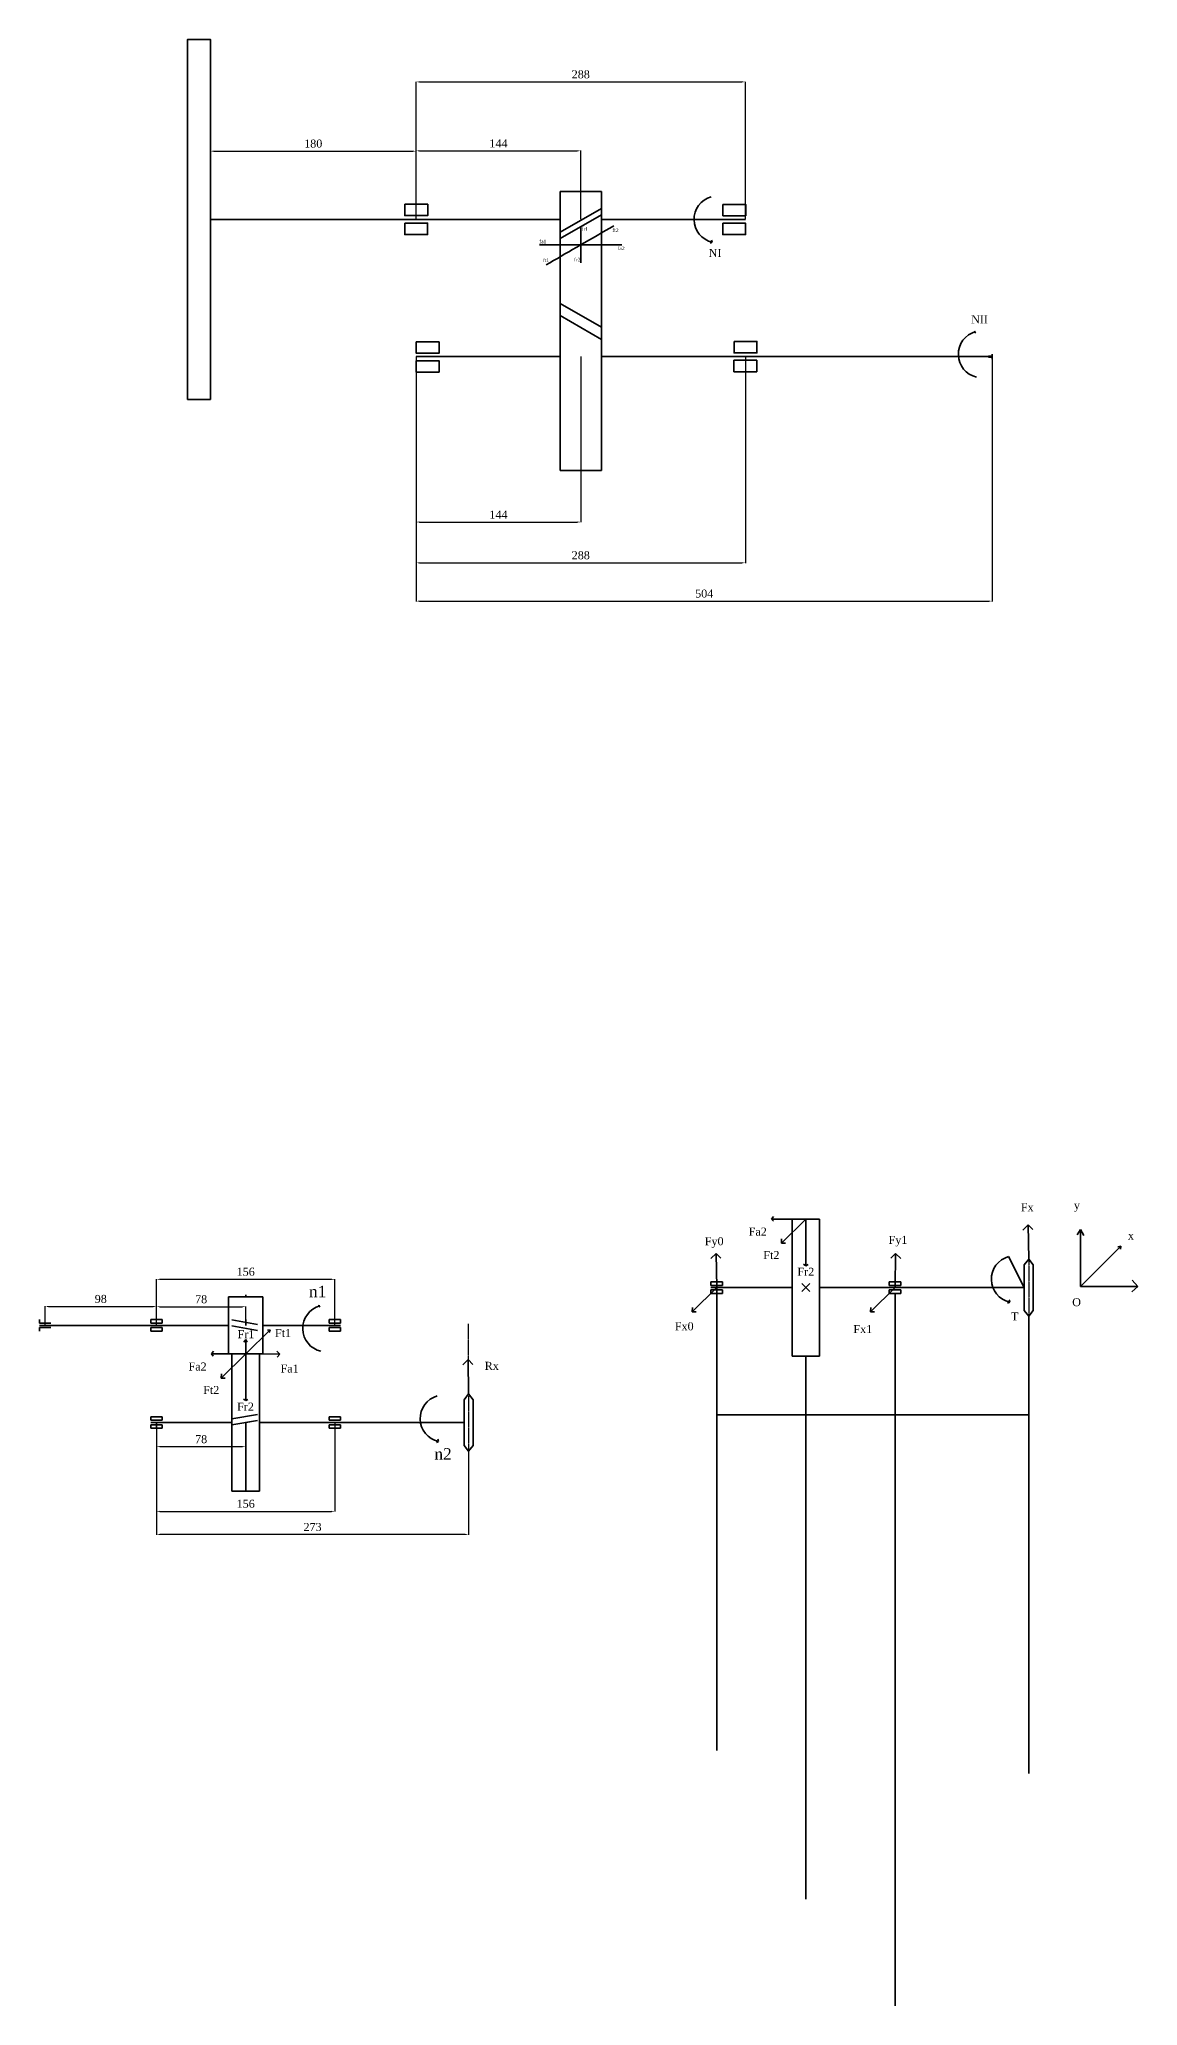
# Model space of a CAD drawing. Header units: inches. Extents: x 27 to 6622, y 41 to 2659.
# Drawn here: x 2323 to 3284, y 810 to 2530 of the extents above; entities that cross this region are included whole.
import ezdxf

# ---------------------------------------------------------------- set-up
doc = ezdxf.new("R2010")
doc.units = ezdxf.units.IN
doc.header["$MEASUREMENT"] = 0
doc.linetypes.add('CENTER', pattern=[2, 1.25, -0.25, 0.25, -0.25])
doc.layers.get('0').update_dxf_attribs({"lineweight": 35})
doc.layers.get('Defpoints').update_dxf_attribs({"color": 10})
doc.layers.add('Layer3', color=50, linetype='CENTER')
doc.styles.get("Standard").update_dxf_attribs({"font": 'times.ttf', "height": 7})
doc.dimstyles.get("Standard").update_dxf_attribs({"dimtxt": 5, "dimasz": 3, "dimexe": 0.18, "dimexo": 0.0625, "dimgap": 3, "dimtad": 3, "dimtoh": 1, "dimdec": 0, "dimzin": 0, "dimdsep": 46, "dimtxsty": 'Standard', "dimcen": 0.09, "dimadec": 0, "dimazin": 0, "dimtfac": 1, "dimtdec": 0, "dimtofl": 0, "dimtmove": 0, "dimatfit": 3, "dimfxl": 1, "dimtolj": 1, "dimtzin": 0, "dimarcsym": 0})

# ---------------------------------------------------------------- blocks, each defined once
blk = doc.blocks.new('*D34')
at = {"color": 0, "lineweight": -2, "transparency": 16777216}
for p, q in [((2327.8, 1404.7), (2327.8, 1421.3)), ((2330.8, 1421.1), (2422.3, 1421.1)), ((2425.3, 1404.7), (2425.3, 1421.3))]:
    blk.add_line(p, q, dxfattribs=at)
at = {"color": 0, "transparency": 16777216}
for points in [[(2330.8, 1421.6), (2330.8, 1420.6), (2327.8, 1421.1)], [(2422.3, 1421.6), (2422.3, 1420.6), (2425.3, 1421.1)]]:
    blk.add_solid(points, dxfattribs=at)
at = {"layer": 'Defpoints', "color": 0, "transparency": 16777216}
for p in [(2425.3, 1421.1), (2327.8, 1404.6), (2425.3, 1404.6)]:
    blk.add_point(p, dxfattribs=at)
at = {"color": 0, "transparency": 16777216, "insert": (2376.5, 1427.7), "char_height": 7, "attachment_point": 5}
blk.add_mtext('\\A1;98', dxfattribs=at)
blk = doc.blocks.new('*D35')
at = {"color": 0, "lineweight": -2, "transparency": 16777216}
for p, q in [((2425.3, 1404.7), (2425.3, 1421)), ((2428.3, 1420.9), (2500.3, 1420.9)), ((2503.3, 1404.7), (2503.3, 1421))]:
    blk.add_line(p, q, dxfattribs=at)
at = {"color": 0, "transparency": 16777216}
for points in [[(2428.3, 1421.4), (2428.3, 1420.4), (2425.3, 1420.9)], [(2500.3, 1421.4), (2500.3, 1420.4), (2503.3, 1420.9)]]:
    blk.add_solid(points, dxfattribs=at)
at = {"layer": 'Defpoints', "color": 0, "transparency": 16777216}
for p in [(2503.3, 1420.9), (2425.3, 1404.6), (2503.3, 1404.6)]:
    blk.add_point(p, dxfattribs=at)
at = {"color": 0, "transparency": 16777216, "insert": (2464.3, 1427.4), "char_height": 7, "attachment_point": 5}
blk.add_mtext('\\A1;78', dxfattribs=at)
blk = doc.blocks.new('*D36')
at = {"color": 0, "lineweight": -2, "transparency": 16777216}
for p, q in [((2425.3, 1404.7), (2425.3, 1445.1)), ((2428.3, 1444.9), (2578.3, 1444.9)), ((2581.3, 1404.7), (2581.3, 1445.1))]:
    blk.add_line(p, q, dxfattribs=at)
at = {"color": 0, "transparency": 16777216}
for points in [[(2428.3, 1445.4), (2428.3, 1444.4), (2425.3, 1444.9)], [(2578.3, 1445.4), (2578.3, 1444.4), (2581.3, 1444.9)]]:
    blk.add_solid(points, dxfattribs=at)
at = {"layer": 'Defpoints', "color": 0, "transparency": 16777216}
for p in [(2581.3, 1444.9), (2425.3, 1404.6), (2581.3, 1404.6)]:
    blk.add_point(p, dxfattribs=at)
at = {"color": 0, "transparency": 16777216, "insert": (2503.3, 1451.5), "char_height": 7, "attachment_point": 5}
blk.add_mtext('\\A1;156', dxfattribs=at)
blk = doc.blocks.new('*D37')
at = {"color": 0, "lineweight": -2, "transparency": 16777216}
for p, q in [((2425.3, 1319.6), (2425.3, 1298.3)), ((2503.3, 1319.6), (2503.3, 1298.3)), ((2428.3, 1298.5), (2500.3, 1298.5))]:
    blk.add_line(p, q, dxfattribs=at)
at = {"color": 0, "transparency": 16777216}
for points in [[(2428.3, 1299), (2428.3, 1298), (2425.3, 1298.5)], [(2500.3, 1299), (2500.3, 1298), (2503.3, 1298.5)]]:
    blk.add_solid(points, dxfattribs=at)
at = {"layer": 'Defpoints', "color": 0, "transparency": 16777216}
for p in [(2425.3, 1319.6), (2503.3, 1319.6), (2503.3, 1298.5)]:
    blk.add_point(p, dxfattribs=at)
at = {"color": 0, "transparency": 16777216, "insert": (2464.3, 1305), "char_height": 7, "attachment_point": 5}
blk.add_mtext('\\A1;78', dxfattribs=at)
blk = doc.blocks.new('*D38')
at = {"color": 0, "lineweight": -2, "transparency": 16777216}
for p, q in [((2425.3, 1319.6), (2425.3, 1241.7)), ((2581.3, 1319.6), (2581.3, 1241.7)), ((2428.3, 1241.9), (2578.3, 1241.9))]:
    blk.add_line(p, q, dxfattribs=at)
at = {"color": 0, "transparency": 16777216}
for points in [[(2428.3, 1242.4), (2428.3, 1241.4), (2425.3, 1241.9)], [(2578.3, 1242.4), (2578.3, 1241.4), (2581.3, 1241.9)]]:
    blk.add_solid(points, dxfattribs=at)
at = {"layer": 'Defpoints', "color": 0, "transparency": 16777216}
for p in [(2425.3, 1319.6), (2581.3, 1319.6), (2581.3, 1241.9)]:
    blk.add_point(p, dxfattribs=at)
at = {"color": 0, "transparency": 16777216, "insert": (2503.3, 1248.5), "char_height": 7, "attachment_point": 5}
blk.add_mtext('\\A1;156', dxfattribs=at)
blk = doc.blocks.new('*D39')
at = {"color": 0, "lineweight": -2, "transparency": 16777216}
for p, q in [((2425.3, 1294.6), (2425.3, 1221.4)), ((2698.3, 1294.6), (2698.3, 1221.4)), ((2695.3, 1221.6), (2428.3, 1221.6))]:
    blk.add_line(p, q, dxfattribs=at)
at = {"color": 0, "transparency": 16777216}
for points in [[(2428.3, 1222.1), (2428.3, 1221.1), (2425.3, 1221.6)], [(2695.3, 1222.1), (2695.3, 1221.1), (2698.3, 1221.6)]]:
    blk.add_solid(points, dxfattribs=at)
at = {"layer": 'Defpoints', "color": 0, "transparency": 16777216}
for p in [(2425.3, 1294.6), (2698.3, 1294.6), (2425.3, 1221.6)]:
    blk.add_point(p, dxfattribs=at)
at = {"color": 0, "transparency": 16777216, "insert": (2561.8, 1228.2), "char_height": 7, "attachment_point": 5}
blk.add_mtext('\\A1;273', dxfattribs=at)
blk = doc.blocks.new('*D43')
at = {"color": 0, "lineweight": -2, "transparency": 16777216}
for p, q in [((2472.4, 2372.1), (2472.4, 2431.9)), ((2475.4, 2431.7), (2649.4, 2431.7)), ((2652.4, 2372.1), (2652.4, 2431.9))]:
    blk.add_line(p, q, dxfattribs=at)
at = {"color": 0, "transparency": 16777216}
for points in [[(2475.4, 2432.2), (2475.4, 2431.2), (2472.4, 2431.7)], [(2649.4, 2432.2), (2649.4, 2431.2), (2652.4, 2431.7)]]:
    blk.add_solid(points, dxfattribs=at)
at = {"layer": 'Defpoints', "color": 0, "transparency": 16777216}
for p in [(2652.4, 2431.7), (2472.4, 2372), (2652.4, 2372)]:
    blk.add_point(p, dxfattribs=at)
at = {"color": 0, "transparency": 16777216, "insert": (2562.4, 2438.3), "char_height": 7, "attachment_point": 5}
blk.add_mtext('\\A1;180', dxfattribs=at)
blk = doc.blocks.new('*D44')
at = {"color": 0, "lineweight": -2, "transparency": 16777216}
for p, q in [((2652.4, 2372.1), (2652.4, 2432.2)), ((2655.4, 2432), (2793.4, 2432)), ((2796.4, 2372.1), (2796.4, 2432.2))]:
    blk.add_line(p, q, dxfattribs=at)
at = {"color": 0, "transparency": 16777216}
for points in [[(2655.4, 2432.5), (2655.4, 2431.5), (2652.4, 2432)], [(2793.4, 2432.5), (2793.4, 2431.5), (2796.4, 2432)]]:
    blk.add_solid(points, dxfattribs=at)
at = {"layer": 'Defpoints', "color": 0, "transparency": 16777216}
for p in [(2796.4, 2432), (2652.4, 2372), (2796.4, 2372)]:
    blk.add_point(p, dxfattribs=at)
at = {"color": 0, "transparency": 16777216, "insert": (2724.4, 2438.5), "char_height": 7, "attachment_point": 5}
blk.add_mtext('\\A1;144', dxfattribs=at)
blk = doc.blocks.new('*D45')
at = {"color": 0, "lineweight": -2, "transparency": 16777216}
for p, q in [((2652.4, 2372.1), (2652.4, 2492.5)), ((2655.4, 2492.3), (2937.4, 2492.3)), ((2940.4, 2372.1), (2940.4, 2492.5))]:
    blk.add_line(p, q, dxfattribs=at)
at = {"color": 0, "transparency": 16777216}
for points in [[(2655.4, 2492.8), (2655.4, 2491.8), (2652.4, 2492.3)], [(2937.4, 2492.8), (2937.4, 2491.8), (2940.4, 2492.3)]]:
    blk.add_solid(points, dxfattribs=at)
at = {"layer": 'Defpoints', "color": 0, "transparency": 16777216}
for p in [(2940.4, 2492.3), (2652.4, 2372), (2940.4, 2372)]:
    blk.add_point(p, dxfattribs=at)
at = {"color": 0, "transparency": 16777216, "insert": (2796.4, 2498.9), "char_height": 7, "attachment_point": 5}
blk.add_mtext('\\A1;288', dxfattribs=at)
blk = doc.blocks.new('*D46')
at = {"color": 0, "lineweight": -2, "transparency": 16777216}
for p, q in [((2652.4, 2252), (2652.4, 2107.1)), ((2796.4, 2252), (2796.4, 2107.1)), ((2655.4, 2107.3), (2793.4, 2107.3))]:
    blk.add_line(p, q, dxfattribs=at)
at = {"color": 0, "transparency": 16777216}
for points in [[(2655.4, 2107.8), (2655.4, 2106.8), (2652.4, 2107.3)], [(2793.4, 2107.8), (2793.4, 2106.8), (2796.4, 2107.3)]]:
    blk.add_solid(points, dxfattribs=at)
at = {"layer": 'Defpoints', "color": 0, "transparency": 16777216}
for p in [(2652.4, 2252), (2796.4, 2252), (2796.4, 2107.3)]:
    blk.add_point(p, dxfattribs=at)
at = {"color": 0, "transparency": 16777216, "insert": (2724.4, 2113.8), "char_height": 7, "attachment_point": 5}
blk.add_mtext('\\A1;144', dxfattribs=at)
blk = doc.blocks.new('*D47')
at = {"color": 0, "lineweight": -2, "transparency": 16777216}
for p, q in [((2652.4, 2252), (2652.4, 2071.4)), ((2940.4, 2252), (2940.4, 2071.4)), ((2655.4, 2071.6), (2937.4, 2071.6))]:
    blk.add_line(p, q, dxfattribs=at)
at = {"color": 0, "transparency": 16777216}
for points in [[(2655.4, 2072.1), (2655.4, 2071.1), (2652.4, 2071.6)], [(2937.4, 2072.1), (2937.4, 2071.1), (2940.4, 2071.6)]]:
    blk.add_solid(points, dxfattribs=at)
at = {"layer": 'Defpoints', "color": 0, "transparency": 16777216}
for p in [(2652.4, 2252), (2940.4, 2252), (2940.4, 2071.6)]:
    blk.add_point(p, dxfattribs=at)
at = {"color": 0, "transparency": 16777216, "insert": (2796.4, 2078.2), "char_height": 7, "attachment_point": 5}
blk.add_mtext('\\A1;288', dxfattribs=at)
blk = doc.blocks.new('*D48')
at = {"color": 0, "lineweight": -2, "transparency": 16777216}
for p, q in [((2652.4, 2252), (2652.4, 2037.9)), ((3156.4, 2252), (3156.4, 2037.9)), ((2655.4, 2038.1), (3153.4, 2038.1))]:
    blk.add_line(p, q, dxfattribs=at)
at = {"color": 0, "transparency": 16777216}
for points in [[(2655.4, 2038.6), (2655.4, 2037.6), (2652.4, 2038.1)], [(3153.4, 2038.6), (3153.4, 2037.6), (3156.4, 2038.1)]]:
    blk.add_solid(points, dxfattribs=at)
at = {"layer": 'Defpoints', "color": 0, "transparency": 16777216}
for p in [(2652.4, 2252), (3156.4, 2252), (3156.4, 2038.1)]:
    blk.add_point(p, dxfattribs=at)
at = {"color": 0, "transparency": 16777216, "insert": (2904.4, 2044.7), "char_height": 7, "attachment_point": 5}
blk.add_mtext('\\A1;504', dxfattribs=at)

msp = doc.modelspace()

# ---------------------------------------------------------------- linework, layer by layer
for p, q in [((2778.4, 2360.8), (2814.4, 2381.6)), ((2778.4, 2355.2), (2814.4, 2375.9)), ((2472.4, 2372), (2652.4, 2372)), ((2652.4, 2372), (2778.4, 2372)), ((2652.4, 2372), (2778.4, 2372)), ((2814.4, 2372), (2940.4, 2372)), ((2814.4, 2349.7), (2778.4, 2349.7)), ((2814.4, 2351.7), (2814.4, 2347.7)), ((2911.4, 2352.1), (2909.7, 2351.2)), ((2910.9, 2354), (2911.4, 2352.1)), ((2778.4, 2298.5), (2814.4, 2277.8)), ((2778.4, 2287.9), (2814.4, 2267.1)), ((3141.7, 2273.8), (3140.4, 2274.1)), ((3141.7, 2273.8), (3141.2, 2272.6)), ((3156.3, 2252.5), (3156.3, 2254.1)), ((2778.4, 2252), (2652.4, 2252)), ((2652.4, 2252), (2778.4, 2252)), ((2652.4, 2252), (2778.4, 2252)), ((2814.4, 2252), (3156.4, 2252)), ((2814.4, 2252), (2940.4, 2252)), ((3156.3, 2252.5), (3153.1, 2252.5)), ((3156.3, 2251.5), (3153.1, 2251.5)), ((3156.3, 2251.5), (3156.3, 2249.9)), ((2963.3, 1497.6), (2965, 1499.9)), ((2993.3, 1497.6), (2963.3, 1497.6)), ((2963.3, 1497.6), (2964.9, 1495.7)), ((2993.3, 1497.6), (2971.9, 1476.5)), ((2981.3, 1497.6), (2981.3, 1377.6)), ((2981.3, 1497.6), (3005.3, 1497.6)), ((2993.3, 1497.6), (2993.3, 1456.8)), ((3005.3, 1377.6), (3005.3, 1497.6)), ((2971.9, 1476.5), (2972.1, 1480.2)), ((3187.8, 1492.6), (3183.1, 1488)), ((3188.3, 1462.6), (3187.8, 1492.6)), ((3187.8, 1492.6), (3191.9, 1488.4)), ((3230.5, 1483.9), (3233.6, 1488.5)), ((3233.6, 1438.5), (3233.6, 1488.5)), ((3233.6, 1488.5), (3236.5, 1483.2)), ((2914.8, 1467.6), (2910.1, 1463)), ((2915.3, 1437.6), (2914.8, 1467.6)), ((2914.8, 1467.6), (2918.9, 1463.4)), ((2971.9, 1476.5), (2975.4, 1476.4)), ((3071.8, 1467.6), (3067.7, 1463.4)), ((3071.3, 1437.6), (3071.8, 1467.6)), ((3071.8, 1467.6), (3076.5, 1463)), ((3184.3, 1437.6), (3170.6, 1464.7)), ((3188.3, 1462.6), (3184.3, 1457.6)), ((3188.3, 1462.6), (3192.3, 1457.6)), ((3233.6, 1438.5), (3268.9, 1473.9)), ((3266.1, 1473.2), (3268.9, 1473.9)), ((3268.9, 1473.9), (3268.5, 1471.3)), ((2991.3, 1458), (2993.3, 1456.8)), ((2993.3, 1456.8), (2995.2, 1457.7)), ((3184.3, 1437.6), (3184.3, 1457.6)), ((3192.3, 1457.6), (3192.3, 1417.6)), ((2488.3, 1404.6), (2488.3, 1429.6)), ((2488.3, 1429.6), (2518.3, 1429.6)), ((2503.3, 1429.6), (2503.3, 1431.4)), ((2518.3, 1429.6), (2518.3, 1379.6)), ((2915.3, 1437.6), (2893.9, 1416.5)), ((2910.3, 1439.6), (2910.3, 1442.6)), ((2910.3, 1442.6), (2920.3, 1442.6)), ((2920.3, 1439.6), (2910.3, 1439.6)), ((2915.3, 1437.6), (2910.3, 1437.6)), ((2920.3, 1435.6), (2910.3, 1435.6)), ((2910.3, 1435.6), (2910.3, 1432.6)), ((2910.3, 1432.6), (2920.3, 1432.6)), ((2915.3, 1437.6), (2915.3, 1432.6)), ((2915.3, 1437.6), (2981.3, 1437.6)), ((2915.3, 1435.6), (2920.3, 1435.6)), ((2915.3, 1432.6), (2915.3, 1032.6)), ((2920.3, 1439.6), (2920.3, 1442.6)), ((2920.3, 1435.6), (2920.3, 1432.6)), ((2993.3, 1437.6), (2989.7, 1441.1)), ((2993.3, 1437.6), (2989.7, 1434.1)), ((2993.3, 1437.6), (2996.8, 1441.1)), ((2993.3, 1437.6), (2996.8, 1434.1)), ((3005.3, 1437.6), (3071.3, 1437.6)), ((3071.3, 1437.6), (3049.9, 1416.5)), ((3066.3, 1442.6), (3076.3, 1442.6)), ((3066.3, 1439.6), (3066.3, 1442.6)), ((3071.3, 1439.6), (3066.3, 1439.6)), ((3071.3, 1435.6), (3066.3, 1435.6)), ((3066.3, 1435.6), (3066.3, 1432.6)), ((3066.3, 1432.6), (3071.3, 1432.6)), ((3076.3, 1432.6), (3066.3, 1432.6)), ((3071.3, 1439.6), (3076.3, 1439.6)), ((3071.3, 1437.6), (3184.3, 1437.6)), ((3071.3, 1435.6), (3076.3, 1435.6)), ((3071.3, 1432.6), (3071.3, 809.5)), ((3076.3, 1439.6), (3076.3, 1442.6)), ((3076.3, 1435.6), (3076.3, 1432.6)), ((3184.3, 1417.6), (3184.3, 1437.6)), ((3233.6, 1438.5), (3283.6, 1438.5)), ((3283.6, 1438.5), (3278.5, 1434)), ((3283.6, 1438.5), (3278.7, 1444)), ((2568.2, 1421.6), (2566.8, 1422)), ((2568.2, 1421.6), (2567.7, 1420.5)), ((2893.9, 1416.5), (2894.1, 1420.2)), ((2893.9, 1416.5), (2897.4, 1416.4)), ((3049.9, 1416.5), (3050.1, 1420.2)), ((3049.9, 1416.5), (3053.4, 1416.4)), ((3171.6, 1425), (3169.8, 1424.1)), ((3171.1, 1426.9), (3171.6, 1425)), ((3188.3, 1412.6), (3184.3, 1417.6)), ((3188.3, 1412.6), (3192.3, 1417.6)), ((3188.3, 1412.6), (3188.3, 1012.6)), ((2322.8, 1406.6), (2322.8, 1409.6)), ((2322.8, 1409.6), (2322.8, 1406.6)), ((2327.8, 1406.6), (2322.8, 1406.6)), ((2327.8, 1406.6), (2322.8, 1406.6)), ((2327.8, 1404.6), (2322.8, 1404.6)), ((2327.8, 1402.6), (2322.8, 1402.6)), ((2322.8, 1402.6), (2322.8, 1399.6)), ((2327.8, 1406.6), (2332.8, 1406.6)), ((2327.8, 1404.6), (2425.3, 1404.6)), ((2332.8, 1402.6), (2327.8, 1402.6)), ((2420.3, 1406.6), (2420.3, 1409.6)), ((2420.3, 1409.6), (2430.3, 1409.6)), ((2430.3, 1406.6), (2420.3, 1406.6)), ((2430.3, 1402.6), (2420.3, 1402.6)), ((2420.3, 1402.6), (2420.3, 1399.6)), ((2420.3, 1399.6), (2430.3, 1399.6)), ((2425.3, 1406.6), (2430.3, 1406.6)), ((2425.3, 1404.6), (2488.3, 1404.6)), ((2425.3, 1404.6), (2488.3, 1404.6)), ((2430.3, 1406.6), (2430.3, 1409.6)), ((2430.3, 1402.6), (2430.3, 1399.6)), ((2488.3, 1379.6), (2488.3, 1404.6)), ((2513.7, 1405.4), (2491.2, 1409.5)), ((2491.2, 1404.1), (2513.7, 1400.1)), ((2503.3, 1409.6), (2503.3, 1409.6)), ((2503.3, 1404.6), (2503.3, 1409.6)), ((2503.3, 1379.6), (2524.6, 1400.7)), ((2518.3, 1404.6), (2581.3, 1404.6)), ((2518.3, 1399.2), (2518.3, 1404.6)), ((2524.6, 1400.7), (2522.3, 1400.5)), ((2524.6, 1400.7), (2523.9, 1398.3)), ((2586.3, 1409.6), (2576.3, 1409.6)), ((2576.3, 1406.6), (2576.3, 1409.6)), ((2576.3, 1409.6), (2581.3, 1409.6)), ((2581.3, 1406.6), (2576.3, 1406.6)), ((2581.3, 1402.6), (2576.3, 1402.6)), ((2576.3, 1402.6), (2576.3, 1399.6)), ((2576.3, 1399.6), (2586.3, 1399.6)), ((2581.3, 1406.6), (2586.3, 1406.6)), ((2581.3, 1404.6), (2586.3, 1404.6)), ((2581.3, 1402.6), (2586.3, 1402.6)), ((2586.3, 1406.6), (2586.3, 1409.6)), ((2586.3, 1402.6), (2586.3, 1399.6)), ((2473.3, 1379.6), (2475, 1381.9)), ((2503.3, 1379.6), (2473.3, 1379.6)), ((2473.3, 1379.6), (2474.8, 1377.7)), ((2503.3, 1379.6), (2481.9, 1358.5)), ((2518.3, 1379.6), (2488.3, 1379.6)), ((2503.3, 1379.6), (2491.3, 1379.6)), ((2491.3, 1379.6), (2491.3, 1259.6)), ((2501.6, 1389.8), (2503.3, 1392.2)), ((2503.3, 1379.6), (2503.3, 1392.2)), ((2503.3, 1392.2), (2503.3, 1338.8)), ((2503.3, 1392.2), (2504.7, 1389.9)), ((2503.3, 1379.6), (2533.3, 1379.4)), ((2515.3, 1259.6), (2515.3, 1379.6)), ((2530.5, 1381.9), (2533.3, 1379.4)), ((2533.3, 1379.4), (2530.9, 1376.9)), ((2981.3, 1377.6), (3005.3, 1377.6)), ((2993.3, 1377.6), (2993.3, 902.7)), ((2481.9, 1358.5), (2482.1, 1362.2)), ((2697.8, 1374.6), (2693.1, 1370)), ((2698.3, 1344.6), (2697.8, 1374.6)), ((2697.8, 1374.6), (2701.9, 1370.4)), ((2481.9, 1358.5), (2485.4, 1358.4)), ((2698.3, 1344.6), (2694.3, 1339.6)), ((2698.3, 1344.6), (2702.3, 1339.6)), ((2420.3, 1321.6), (2420.3, 1324.6)), ((2420.3, 1324.6), (2430.3, 1324.6)), ((2430.3, 1321.6), (2430.3, 1324.6)), ((2491.3, 1322.8), (2513.7, 1326.7)), ((2501.3, 1339.9), (2503.3, 1338.8)), ((2503.3, 1338.8), (2505.2, 1339.7)), ((2576.3, 1324.6), (2586.3, 1324.6)), ((2576.3, 1321.6), (2576.3, 1324.6)), ((2586.3, 1321.6), (2586.3, 1324.6)), ((2694.3, 1319.6), (2694.3, 1339.6)), ((2702.3, 1339.6), (2702.3, 1299.6)), ((2915.3, 1326.2), (3188.3, 1326.2)), ((2430.3, 1321.6), (2420.3, 1321.6)), ((2425.3, 1319.6), (2420.3, 1319.6)), ((2430.3, 1317.6), (2420.3, 1317.6)), ((2420.3, 1317.6), (2420.3, 1314.6)), ((2420.3, 1314.6), (2430.3, 1314.6)), ((2491.3, 1319.6), (2425.3, 1319.6)), ((2425.3, 1319.6), (2491.3, 1319.6)), ((2425.3, 1319.6), (2425.3, 1314.6)), ((2425.3, 1317.6), (2430.3, 1317.6)), ((2430.3, 1317.6), (2430.3, 1314.6)), ((2491.3, 1317.5), (2491.3, 1322.8)), ((2513.7, 1321.5), (2491.3, 1317.5)), ((2503.3, 1319.6), (2513.7, 1321.5)), ((2503.3, 1319.6), (2503.3, 1259.6)), ((2515.3, 1319.6), (2581.3, 1319.6)), ((2581.3, 1321.6), (2576.3, 1321.6)), ((2581.3, 1317.6), (2576.3, 1317.6)), ((2576.3, 1317.6), (2576.3, 1314.6)), ((2576.3, 1314.6), (2581.3, 1314.6)), ((2586.3, 1314.6), (2576.3, 1314.6)), ((2581.3, 1321.6), (2586.3, 1321.6)), ((2581.3, 1319.6), (2694.3, 1319.6)), ((2581.3, 1317.6), (2586.3, 1317.6)), ((2586.3, 1317.6), (2586.3, 1314.6)), ((2694.3, 1299.6), (2694.3, 1319.6)), ((2671.9, 1303.1), (2670.1, 1302.2)), ((2671.4, 1305.1), (2671.9, 1303.1)), ((2698.3, 1294.6), (2694.3, 1299.6)), ((2698.3, 1294.6), (2702.3, 1299.6)), ((2491.3, 1259.6), (2515.3, 1259.6))]:
    msp.add_line(p, q)
for points in [[(2452.4, 2214.5), (2472.4, 2214.5), (2472.4, 2529.5), (2452.4, 2529.5)], [(2642.5, 2385.3), (2662.5, 2385.3), (2662.5, 2375.3), (2642.5, 2375.3)], [(2920.7, 2385.2), (2940.7, 2385.2), (2940.7, 2375.2), (2920.7, 2375.2)], [(2642.4, 2368.8), (2662.4, 2368.8), (2662.4, 2358.8), (2642.4, 2358.8)], [(2920.6, 2368.7), (2940.6, 2368.7), (2940.6, 2358.7), (2920.6, 2358.7)], [(2652.5, 2264.9), (2672.5, 2264.9), (2672.5, 2254.9), (2652.5, 2254.9)], [(2930.5, 2265.3), (2950.5, 2265.3), (2950.5, 2255.3), (2930.5, 2255.3)], [(2652.4, 2248.4), (2672.4, 2248.4), (2672.4, 2238.4), (2652.4, 2238.4)], [(2930.4, 2248.8), (2950.4, 2248.8), (2950.4, 2238.8), (2930.4, 2238.8)]]:
    msp.add_lwpolyline(points, close=True)
for points in [[(2814.4, 2347.7), (2814.4, 2347.7), (2814.4, 2396.3), (2778.4, 2396.3), (2778.4, 2347.7)], [(2814.4, 2351.7), (2814.4, 2152.4), (2778.4, 2152.4), (2778.4, 2351.7)]]:
    msp.add_lwpolyline(points)
for centre in [(2916, 2372), (3147.2, 2254.1), (3176.1, 1445), (2573.7, 1401.9), (2676.4, 1323.1)]:
    msp.add_arc(centre, 20.5, 105.6823, 257.0737)
at = {"layer": 'Layer3'}
for p, q in [((3188.3, 1462.6), (3188.3, 1412.6)), ((2698.3, 1344.6), (2698.3, 1405.8)), ((2698.3, 1344.6), (2698.3, 1294.6))]:
    msp.add_line(p, q, dxfattribs=at)

# ---------------------------------------------------------------- texts
at = {"attachment_point": 1}
for s, insert, char_height, width in [('\\A1;NI', (2908.3, 2346.2), 7, 42.165), ('\\A1;NII', (3137.9, 2288.1), 7, 42.165), ('Fx', (3181.4, 1511.4), 7, 15.193), ('y', (3227.8, 1513.2), 7, 15.193), ('Fy0', (2904.9, 1481.7), 7, 15.193), ('Fa2', (2943.3, 1490.1), 7, 15.193), ('Fy1', (3065.7, 1482.9), 7, 15.193), ('x', (3275, 1486.7), 7, 15.193), ('Ft2', (2956.1, 1469.6), 7, 15.193), ('Fr2', (2985.9, 1455), 7, 15.193), ('n1', (2558.7, 1439.2), 10, 15.193), ('O', (3226.3, 1428.4), 7, 15.193), ('T', (3172.8, 1416), 7, 15.193), ('Fr1', (2496.2, 1400.4), 7, 15.193), ('Ft1', (2528.9, 1401.4), 7, 15.193), ('Fx0', (2878.7, 1407.3), 7, 15.193), ('Fx1', (3034.9, 1404.8), 7, 15.193), ('Fa2', (2453.3, 1372.1), 7, 15.193), ('Fa1', (2533.8, 1370.3), 7, 15.193), ('Rx', (2712.4, 1372.7), 7, 15.193), ('Ft2', (2466.1, 1351.6), 7, 15.193), ('Fr2', (2495.8, 1337), 7, 15.193), ('n2', (2668.4, 1297.2), 10, 15.193)]:
    msp.add_mtext(s, dxfattribs=dict(at, insert=insert, char_height=char_height, width=width))
at = {"layer": 'Defpoints', "char_height": 3.17, "attachment_point": 1}
for s, insert, width in [('fr1', (2797.1, 2365.3), 3.105), ('ft2', (2824.1, 2364.2), 3.105), ('fa1\\P', (2760.1, 2354.3), 22.052), ('fa2\\P', (2828.6, 2348.3), 22.052), ('ft1', (2763.4, 2337.9), 3.105), ('fr2', (2790.5, 2338.4), 3.105)]:
    msp.add_mtext(s, dxfattribs=dict(at, insert=insert, width=width))

# ---------------------------------------------------------------- dimensions: what is measured, and where the dimension line sits
for base, p1, p2, picture, middle in [((2940.4, 2492.3), (2652.4, 2372), (2940.4, 2372), '*D45', (2796.4, 2498.9)), ((2652.4, 2431.7), (2472.4, 2372), (2652.4, 2372), '*D43', (2562.4, 2438.3)), ((2796.4, 2432), (2652.4, 2372), (2796.4, 2372), '*D44', (2724.4, 2438.5)), ((2796.4, 2107.3), (2652.4, 2252), (2796.4, 2252), '*D46', (2724.4, 2113.8)), ((2940.4, 2071.6), (2652.4, 2252), (2940.4, 2252), '*D47', (2796.4, 2078.2)), ((3156.4, 2038.1), (2652.4, 2252), (3156.4, 2252), '*D48', (2904.4, 2044.7)), ((2581.3, 1444.9), (2425.3, 1404.6), (2581.3, 1404.6), '*D36', (2503.3, 1451.5)), ((2425.2652206, 1421.1183388), (2327.7652206, 1404.6142258), (2425.2652206, 1404.6142258), '*D34', (2376.5152206, 1427.6889949)), ((2503.3, 1420.9), (2425.3, 1404.6), (2503.3, 1404.6), '*D35', (2464.3, 1427.4)), ((2503.3, 1298.5), (2425.3, 1319.6), (2503.3, 1319.6), '*D37', (2464.3, 1305)), ((2581.3, 1241.9), (2425.3, 1319.6), (2581.3, 1319.6), '*D38', (2503.3, 1248.5)), ((2425.3, 1221.6), (2698.3, 1294.6), (2425.3, 1294.6), '*D39', (2561.8, 1228.2))]:
    dim = msp.add_linear_dim(base=base, p1=p1, p2=p2, dimstyle='Standard')
    dim.commit()
    dim.dimension.update_dxf_attribs({"geometry": picture, "text_midpoint": middle})

# ---------------------------------------------------------------- leaders
at = {"layer": 'Defpoints', "path_type": 1}
for points in [[(2796.4, 2365.6), (2796.4, 2349.7)], [(2825.4, 2366.4), (2796.3, 2349.7)], [(2760.4, 2349.7), (2796.3, 2349.7), (2778.4, 2349.7)], [(2766, 2332.2), (2792.5, 2347.5), (2796.4, 2349.7)], [(2832.3, 2349.7), (2796.4, 2349.7), (2814.4, 2349.7)], [(2796.4, 2333.9), (2796.4, 2349.7)]]:
    msp.add_leader(points, dimstyle='Standard', override={"dimgap": 3, "dimtad": 0}, dxfattribs=at)

doc.saveas('drawing.dxf')
